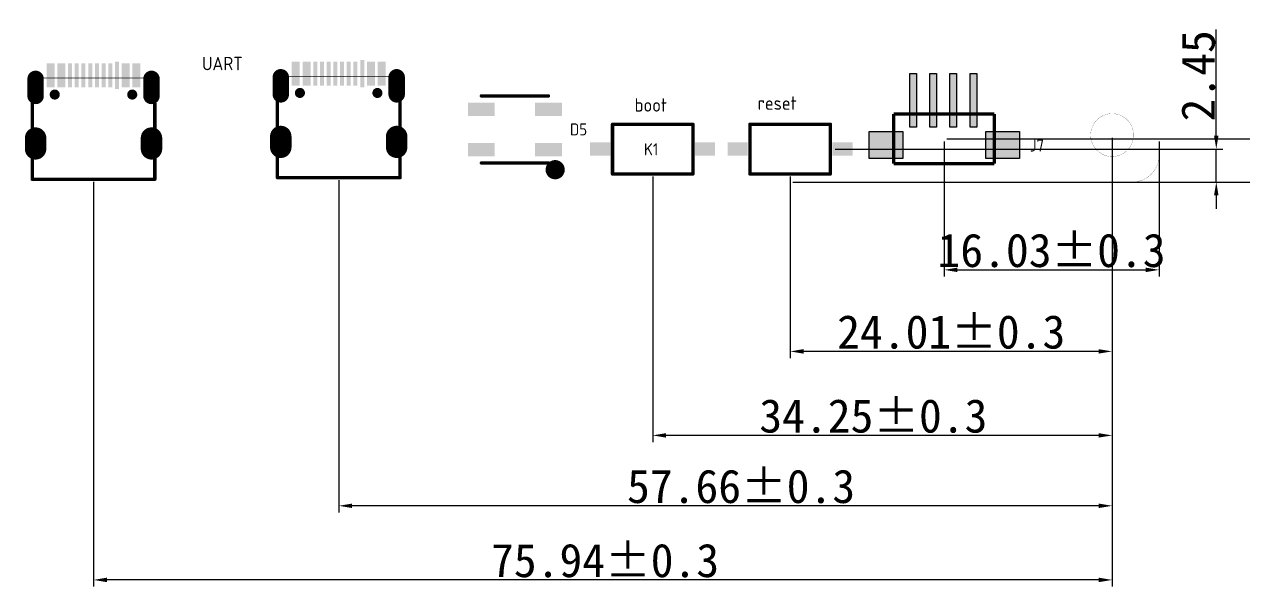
# Model space of a CAD drawing. Header units: millimetres. Extents: x 3623 to 5754, y 1306 to 2007.
# Drawn here: x 5597.7 to 5688.5, y 1767.6 to 1809.5 of the extents above; entities that cross this region are included whole.
import ezdxf

# ---------------------------------------------------------------- set-up
doc = ezdxf.new("R2010")
doc.units = ezdxf.units.MM
doc.header["$LTSCALE"] = 0.1
for name, color, linetype in [('dwg', 7, 'Continuous'), ('KEEPOUTLAYER', 6, 'Continuous'), ('MECHANICAL15', 56, 'Continuous'), ('MECHANICAL6', 56, 'Continuous'), ('MULTILAYER', 9, 'Continuous'), ('TOPOVERLAY', 2, 'Continuous'), ('TOPPASTE', 8, 'Continuous')]:
    doc.layers.add(name, color=color, linetype=linetype)
doc.styles.get("Standard").update_dxf_attribs({"font": 'isocp2.shx', "bigfont": 'AllInOneBig.shx'})
doc.styles.add('VIEW 2.5', font='', dxfattribs={"height": 2.5})
doc.styles.get('VIEW 2.5').set_extended_font_data('SimSun')
doc.dimstyles.new('VIEW 2.5', dxfattribs={"dimtxt": 1, "dimasz": 1, "dimexe": 0.5, "dimexo": 0.2, "dimgap": 0.09, "dimtad": 1, "dimzin": 0, "dimdsep": 46, "dimtxsty": 'VIEW 2.5', "dimcen": 0.09, "dimclrd": 256, "dimclre": 256, "dimclrt": 256, "dimadec": 0, "dimazin": 0, "dimtp": 0.01, "dimtm": 0.01, "dimtfac": 0.6, "dimtmove": 0, "dimatfit": 0, "dimfxl": 1, "dimtolj": 1, "dimtzin": 0, "dimarcsym": 0})

# ---------------------------------------------------------------- blocks, each defined once
blk = doc.blocks.new('5050_28')
at = {"layer": 'TOPOVERLAY'}
for points, const_width in [([(-0.282128, 5.491419, 1), (-0.712429, 5.491419, 1)], 1.000001), ([(-0.962429, 5.491419, 1), (-0.46243, 5.491419, 1)], 0.499999), ([(-0.532127, 5.491419, 1), (-0.032128, 5.491419, 1)], 0.499999), ([(-0.06078, 4.991423, 1), (0.06622, 4.991423, 1)], 0.127), ([(0.939221, 4.991425, 1), (1.066221, 4.991425, 1)], 0.127), ([(0.939221, 4.99142, 1), (1.066221, 4.99142, 1)], 0.127), ([(4.939226, 4.99142, 1), (5.066226, 4.99142, 1)], 0.127), ([(-0.06078, -0.00858, 1), (0.06622, -0.00858, 1)], 0.127), ([(4.93922, -0.00858, 1), (5.066221, -0.00858, 1)], 0.127)]:
    blk.add_lwpolyline(points, format="xyb", close=True, dxfattribs=dict(at, const_width=const_width))
at = {"layer": 'TOPOVERLAY', "const_width": 0.254}
for points in [[(5.002726, 4.99142), (0.00272, 4.991423)], [(1.002721, 4.991425), (1.002721, 4.99142)], [(5.00272, -0.00858), (0.00272, -0.00858)]]:
    blk.add_lwpolyline(points, dxfattribs=at)
at = {"layer": 'TOPPASTE'}
for points in [[(-0.99728, 3.49142), (1.002721, 3.49142), (-0.99728, 4.491418), (1.002721, 4.491418)], [(6.002721, 4.491419), (4.00272, 4.491418), (6.002721, 3.491421), (4.00272, 3.491421)], [(-0.99728, 0.491421), (1.002721, 0.491421), (-0.99728, 1.491419), (1.002721, 1.491419)], [(6.002721, 1.491419), (4.00272, 1.491419), (6.002721, 0.491421), (4.00272, 0.491421)]]:
    blk.add_solid(points, dxfattribs=at)
blk = doc.blocks.new('KEY_39')
at = {"layer": 'TOPOVERLAY', "const_width": 0.254}
for points in [[(-0.004308, 3.688964), (5.995703, 3.688964)], [(-0.004308, -0.011036), (-0.004308, 3.688964)], [(5.995698, -0.011036), (5.995703, 3.688964)], [(-0.004308, -0.011036), (5.995698, -0.011036)]]:
    blk.add_lwpolyline(points, dxfattribs=at)
at = {"layer": 'TOPOVERLAY', "const_width": 0.127}
for points in [[(-0.067808, 3.688964, 1), (0.059192, 3.688964, 1)], [(-0.067808, 3.688964, 1), (0.059192, 3.688964, 1)], [(5.932203, 3.688964, 1), (6.059203, 3.688964, 1)], [(5.932203, 3.688964, 1), (6.059203, 3.688964, 1)], [(-0.067808, -0.011036, 1), (0.059192, -0.011036, 1)], [(-0.067808, -0.011036, 1), (0.059192, -0.011036, 1)], [(5.932198, -0.011036, 1), (6.059198, -0.011036, 1)], [(5.932198, -0.011036, 1), (6.059198, -0.011036, 1)]]:
    blk.add_lwpolyline(points, format="xyb", close=True, dxfattribs=at)
at = {"layer": 'TOPPASTE'}
for points in [[(-0.174302, 2.338956), (-1.674299, 2.338956), (-0.174302, 1.338958), (-1.674299, 1.338958)], [(7.64969, 2.338956), (6.149693, 2.338956), (7.64969, 1.338958), (6.149693, 1.338958)]]:
    blk.add_solid(points, dxfattribs=at)
blk = doc.blocks.new('KEY_40')
at = {"layer": 'TOPOVERLAY', "const_width": 0.254}
for points in [[(-0.004308, 3.688964), (5.995703, 3.688964)], [(-0.004308, -0.011036), (-0.004308, 3.688964)], [(5.995698, -0.011036), (5.995703, 3.688964)], [(-0.004308, -0.011036), (5.995698, -0.011036)]]:
    blk.add_lwpolyline(points, dxfattribs=at)
at = {"layer": 'TOPOVERLAY', "const_width": 0.127}
for points in [[(-0.067808, 3.688964, 1), (0.059192, 3.688964, 1)], [(-0.067808, 3.688964, 1), (0.059192, 3.688964, 1)], [(5.932203, 3.688964, 1), (6.059203, 3.688964, 1)], [(5.932203, 3.688964, 1), (6.059203, 3.688964, 1)], [(-0.067808, -0.011036, 1), (0.059192, -0.011036, 1)], [(-0.067808, -0.011036, 1), (0.059192, -0.011036, 1)], [(5.932198, -0.011036, 1), (6.059198, -0.011036, 1)], [(5.932198, -0.011036, 1), (6.059198, -0.011036, 1)]]:
    blk.add_lwpolyline(points, format="xyb", close=True, dxfattribs=at)
at = {"layer": 'TOPPASTE'}
for points in [[(-0.174302, 2.338956), (-1.674299, 2.338956), (-0.174302, 1.338958), (-1.674299, 1.338958)], [(7.64969, 2.338956), (6.149693, 2.338956), (7.64969, 1.338958), (6.149693, 1.338958)]]:
    blk.add_solid(points, dxfattribs=at)
blk = doc.blocks.new('USB_C_SMD_KH_TYPE_C_16P_78')
at = {"layer": 'MECHANICAL15', "const_width": 0.0508}
for points in [[(-4.47455, 2.478933), (4.465437, 2.478933)], [(-4.47455, -5.071064), (-4.47455, 2.478933)], [(4.465437, -5.071064), (4.465437, 2.478933)], [(-4.47455, -5.071064), (4.465437, -5.071064)]]:
    blk.add_lwpolyline(points, dxfattribs=at)
at = {"layer": 'MECHANICAL15', "const_width": 0.0254}
for points in [[(-4.48725, 2.478933, 1), (-4.46185, 2.478933, 1)], [(-4.48725, 2.478933, 1), (-4.46185, 2.478933, 1)], [(4.452737, 2.478933, 1), (4.478137, 2.478933, 1)], [(4.452737, 2.478933, 1), (4.478137, 2.478933, 1)], [(-4.48725, -5.071064, 1), (-4.46185, -5.071064, 1)], [(-4.48725, -5.071064, 1), (-4.46185, -5.071064, 1)], [(4.452737, -5.071064, 1), (4.478137, -5.071064, 1)], [(4.452737, -5.071064, 1), (4.478137, -5.071064, 1)]]:
    blk.add_lwpolyline(points, format="xyb", close=True, dxfattribs=at)
at = {"layer": 'MECHANICAL6'}
for points, const_width in [([(-2.769575, 1.243985, 1), (-3.019511, 1.243985, 1)], 0.250012), ([(-3.082013, 1.243985, 1), (-2.95701, 1.243985, 1)], 0.125006), ([(-2.832077, 1.243985, 1), (-2.707074, 1.243985, 1)], 0.125006), ([(3.010449, 1.243985, 1), (2.760513, 1.243985, 1)], 0.250012), ([(2.698011, 1.243985, 1), (2.823014, 1.243985, 1)], 0.125006), ([(2.947947, 1.243985, 1), (3.07295, 1.243985, 1)], 0.125006)]:
    blk.add_lwpolyline(points, format="xyb", close=True, dxfattribs=dict(at, const_width=const_width))
at = {"layer": 'MULTILAYER'}
for points, const_width in [([(-4.324589, 2.41155), (-4.324589, 1.136952)], 1.2254), ([(4.315579, 2.41155), (4.315579, 1.136952)], 1.2254), ([(-4.324591, -2.005924), (-4.324591, -2.805923)], 1.599999), ([(4.315579, -2.005924), (4.315579, -2.805923)], 1.599999)]:
    blk.add_lwpolyline(points, dxfattribs=dict(at, const_width=const_width))
for points, const_width in [([(-4.630938, 2.41155, 1), (-4.018239, 2.41155, 1)], 0.612699), ([(4.00923, 2.41155, 1), (4.621929, 2.41155, 1)], 0.612699), ([(-4.630938, 1.136952, 1), (-4.018239, 1.136952, 1)], 0.612699), ([(-3.084129, 1.243312, 1), (-2.709128, 1.243312, 1)], 0.375001), ([(2.692669, 1.240112, 1), (3.06767, 1.240112, 1)], 0.375001), ([(4.00923, 1.136952, 1), (4.621929, 1.136952, 1)], 0.612699), ([(-4.72459, -2.005924, 1), (-3.924592, -2.005924, 1)], 0.799998), ([(3.91558, -2.005924, 1), (4.715579, -2.005924, 1)], 0.799998), ([(-4.72459, -2.805923, 1), (-3.924592, -2.805923, 1)], 0.799998), ([(3.91558, -2.805923, 1), (4.715579, -2.805923, 1)], 0.799998)]:
    blk.add_lwpolyline(points, format="xyb", close=True, dxfattribs=dict(at, const_width=const_width))
at = {"layer": 'TOPOVERLAY', "const_width": 0.254}
for points in [[(-4.576557, -1.314176), (-4.576557, 0.582112)], [(4.567443, -1.314176), (4.567443, 0.582112)], [(-4.576557, -5.071039), (-4.576557, -3.497966)], [(4.567443, -5.071039), (4.567443, -3.497966)], [(-4.576557, -5.071039), (4.567443, -5.071039)]]:
    blk.add_lwpolyline(points, dxfattribs=at)
at = {"layer": 'TOPOVERLAY', "const_width": 0.127}
for points in [[(-4.640057, 0.582112, 1), (-4.513057, 0.582112, 1)], [(4.503943, 0.582112, 1), (4.630943, 0.582112, 1)], [(-4.640057, -1.314176, 1), (-4.513057, -1.314176, 1)], [(4.503943, -1.314176, 1), (4.630943, -1.314176, 1)], [(-4.640057, -3.497966, 1), (-4.513057, -3.497966, 1)], [(4.503943, -3.497966, 1), (4.630943, -3.497966, 1)], [(-4.640057, -5.071039, 1), (-4.513057, -5.071039, 1)], [(-4.640057, -5.071039, 1), (-4.513057, -5.071039, 1)], [(4.503943, -5.071039, 1), (4.630943, -5.071039, 1)], [(4.503943, -5.071039, 1), (4.630943, -5.071039, 1)]]:
    blk.add_lwpolyline(points, format="xyb", close=True, dxfattribs=at)
at = {"layer": 'TOPPASTE'}
for points in [[(1.595529, 1.655768), (1.895528, 1.655768), (1.595529, 3.692365), (1.895528, 3.692365)], [(-3.504542, 1.774068), (-3.204543, 1.774068), (-3.504542, 3.574064), (-3.204543, 3.574064)], [(-3.204561, 1.774068), (-2.904561, 1.774068), (-3.204561, 3.574064), (-2.904561, 3.574064)], [(-2.704442, 1.774068), (-2.404443, 1.774068), (-2.704442, 3.574064), (-2.404443, 3.574064)], [(-2.404463, 1.774068), (-2.104464, 1.774068), (-2.404463, 3.574064), (-2.104464, 3.574064)], [(-1.904591, 1.774068), (-1.604592, 1.774068), (-1.904591, 3.574064), (-1.604592, 3.574064)], [(-1.404465, 1.774068), (-1.104466, 1.774068), (-1.404465, 3.574064), (-1.104466, 3.574064)], [(-0.90458, 1.774071), (-0.604581, 1.774071), (-0.90458, 3.574067), (-0.604581, 3.574067)], [(-0.40448, 1.774071), (-0.10448, 1.774071), (-0.40448, 3.574067), (-0.10448, 3.574067)], [(0.095418, 1.774071), (0.395417, 1.774071), (0.095418, 3.574067), (0.395417, 3.574067)], [(0.595518, 1.774071), (0.895518, 1.774071), (0.595518, 3.574067), (0.895518, 3.574067)], [(1.095149, 1.774068), (1.395148, 1.774068), (1.095149, 3.574064), (1.395148, 3.574064)], [(2.095398, 1.774068), (2.395398, 1.774068), (2.095398, 3.574064), (2.395398, 3.574064)], [(2.395629, 1.774068), (2.695628, 1.774068), (2.395629, 3.574064), (2.695628, 3.574064)], [(2.895501, 1.774068), (3.1955, 1.774068), (2.895501, 3.574064), (3.1955, 3.574064)], [(3.195475, 1.774068), (3.495474, 1.774068), (3.195475, 3.574064), (3.495474, 3.574064)]]:
    blk.add_solid(points, dxfattribs=at)
blk = doc.blocks.new('USB_C_SMD_KH_TYPE_C_16P_79')
at = {"layer": 'MECHANICAL15', "const_width": 0.0508}
for points in [[(-4.47455, -5.071064), (-4.47455, 2.478933)], [(-4.47455, 2.478933), (4.465437, 2.478933)], [(4.465437, -5.071064), (4.465437, 2.478933)], [(-4.47455, -5.071064), (4.465437, -5.071064)]]:
    blk.add_lwpolyline(points, dxfattribs=at)
at = {"layer": 'MECHANICAL15', "const_width": 0.0254}
for points in [[(-4.48725, 2.478933, 1), (-4.46185, 2.478933, 1)], [(-4.48725, 2.478933, 1), (-4.46185, 2.478933, 1)], [(4.452737, 2.478933, 1), (4.478137, 2.478933, 1)], [(4.452737, 2.478933, 1), (4.478137, 2.478933, 1)], [(-4.48725, -5.071064, 1), (-4.46185, -5.071064, 1)], [(-4.48725, -5.071064, 1), (-4.46185, -5.071064, 1)], [(4.452737, -5.071064, 1), (4.478137, -5.071064, 1)], [(4.452737, -5.071064, 1), (4.478137, -5.071064, 1)]]:
    blk.add_lwpolyline(points, format="xyb", close=True, dxfattribs=at)
at = {"layer": 'MECHANICAL6'}
for points, const_width in [([(-2.769575, 1.243985, 1), (-3.019511, 1.243985, 1)], 0.250012), ([(-3.082013, 1.243985, 1), (-2.95701, 1.243985, 1)], 0.125006), ([(-2.832077, 1.243985, 1), (-2.707074, 1.243985, 1)], 0.125006), ([(3.010449, 1.243985, 1), (2.760513, 1.243985, 1)], 0.250012), ([(2.698011, 1.243985, 1), (2.823014, 1.243985, 1)], 0.125006), ([(2.947947, 1.243985, 1), (3.07295, 1.243985, 1)], 0.125006)]:
    blk.add_lwpolyline(points, format="xyb", close=True, dxfattribs=dict(at, const_width=const_width))
at = {"layer": 'MULTILAYER'}
for points, const_width in [([(-4.324589, 2.41155), (-4.324589, 1.136952)], 1.2254), ([(4.315579, 2.41155), (4.315579, 1.136952)], 1.2254), ([(-4.324591, -2.005924), (-4.324591, -2.805923)], 1.599999), ([(4.315579, -2.005924), (4.315579, -2.805923)], 1.599999)]:
    blk.add_lwpolyline(points, dxfattribs=dict(at, const_width=const_width))
for points, const_width in [([(-4.630938, 2.41155, 1), (-4.018239, 2.41155, 1)], 0.612699), ([(4.00923, 2.41155, 1), (4.621929, 2.41155, 1)], 0.612699), ([(-4.630938, 1.136952, 1), (-4.018239, 1.136952, 1)], 0.612699), ([(-3.084129, 1.243312, 1), (-2.709128, 1.243312, 1)], 0.375001), ([(2.692669, 1.240112, 1), (3.06767, 1.240112, 1)], 0.375001), ([(4.00923, 1.136952, 1), (4.621929, 1.136952, 1)], 0.612699), ([(-4.72459, -2.005924, 1), (-3.924592, -2.005924, 1)], 0.799998), ([(3.91558, -2.005924, 1), (4.715579, -2.005924, 1)], 0.799998), ([(-4.72459, -2.805923, 1), (-3.924592, -2.805923, 1)], 0.799998), ([(3.91558, -2.805923, 1), (4.715579, -2.805923, 1)], 0.799998)]:
    blk.add_lwpolyline(points, format="xyb", close=True, dxfattribs=dict(at, const_width=const_width))
at = {"layer": 'TOPOVERLAY', "const_width": 0.254}
for points in [[(-4.576557, -1.314176), (-4.576557, 0.582112)], [(4.567443, -1.314176), (4.567443, 0.582112)], [(-4.576557, -5.071039), (-4.576557, -3.497966)], [(4.567443, -5.071039), (4.567443, -3.497966)], [(-4.576557, -5.071039), (4.567443, -5.071039)]]:
    blk.add_lwpolyline(points, dxfattribs=at)
at = {"layer": 'TOPOVERLAY', "const_width": 0.127}
for points in [[(-4.640057, 0.582112, 1), (-4.513057, 0.582112, 1)], [(4.503943, 0.582112, 1), (4.630943, 0.582112, 1)], [(-4.640057, -1.314176, 1), (-4.513057, -1.314176, 1)], [(4.503943, -1.314176, 1), (4.630943, -1.314176, 1)], [(-4.640057, -3.497966, 1), (-4.513057, -3.497966, 1)], [(4.503943, -3.497966, 1), (4.630943, -3.497966, 1)], [(-4.640057, -5.071039, 1), (-4.513057, -5.071039, 1)], [(-4.640057, -5.071039, 1), (-4.513057, -5.071039, 1)], [(4.503943, -5.071039, 1), (4.630943, -5.071039, 1)], [(4.503943, -5.071039, 1), (4.630943, -5.071039, 1)]]:
    blk.add_lwpolyline(points, format="xyb", close=True, dxfattribs=at)
at = {"layer": 'TOPPASTE'}
for points in [[(1.595529, 1.655768), (1.895528, 1.655768), (1.595529, 3.692365), (1.895528, 3.692365)], [(-3.504542, 1.774068), (-3.204543, 1.774068), (-3.504542, 3.574064), (-3.204543, 3.574064)], [(-3.204561, 1.774068), (-2.904561, 1.774068), (-3.204561, 3.574064), (-2.904561, 3.574064)], [(-2.704442, 1.774068), (-2.404443, 1.774068), (-2.704442, 3.574064), (-2.404443, 3.574064)], [(-2.404463, 1.774068), (-2.104464, 1.774068), (-2.404463, 3.574064), (-2.104464, 3.574064)], [(-1.904591, 1.774068), (-1.604592, 1.774068), (-1.904591, 3.574064), (-1.604592, 3.574064)], [(-1.404465, 1.774068), (-1.104466, 1.774068), (-1.404465, 3.574064), (-1.104466, 3.574064)], [(-0.90458, 1.774071), (-0.604581, 1.774071), (-0.90458, 3.574067), (-0.604581, 3.574067)], [(-0.40448, 1.774071), (-0.10448, 1.774071), (-0.40448, 3.574067), (-0.10448, 3.574067)], [(0.095418, 1.774071), (0.395417, 1.774071), (0.095418, 3.574067), (0.395417, 3.574067)], [(0.595518, 1.774071), (0.895518, 1.774071), (0.595518, 3.574067), (0.895518, 3.574067)], [(1.095149, 1.774068), (1.395148, 1.774068), (1.095149, 3.574064), (1.395148, 3.574064)], [(2.095398, 1.774068), (2.395398, 1.774068), (2.095398, 3.574064), (2.395398, 3.574064)], [(2.395629, 1.774068), (2.695628, 1.774068), (2.395629, 3.574064), (2.695628, 3.574064)], [(2.895501, 1.774068), (3.1955, 1.774068), (2.895501, 3.574064), (3.1955, 3.574064)], [(3.195475, 1.774068), (3.495474, 1.774068), (3.195475, 3.574064), (3.495474, 3.574064)]]:
    blk.add_solid(points, dxfattribs=at)
blk = doc.blocks.new('*D219')
at = {"layer": 'Defpoints', "color": 0, "ltscale": 100, "transparency": 16777216}
for p in [(5678.78, 1801.253), (5654.773, 1798.356), (5654.773, 1785.123)]:
    blk.add_point(p, dxfattribs=at)
at = {"layer": 'dwg', "lineweight": -2, "ltscale": 100, "transparency": 16777216}
for p, q in [((5678.78, 1801.053), (5678.78, 1784.623)), ((5654.773, 1798.156), (5654.773, 1784.623)), ((5677.78, 1785.123), (5655.773, 1785.123))]:
    blk.add_line(p, q, dxfattribs=at)
at = {"layer": 'dwg', "ltscale": 100, "transparency": 16777216}
for points in [[(5655.773, 1785.29), (5655.773, 1784.957), (5654.773, 1785.123)], [(5677.78, 1785.29), (5677.78, 1784.957), (5678.78, 1785.123)]]:
    blk.add_solid(points, dxfattribs=at)
at = {"layer": 'dwg', "ltscale": 100, "transparency": 16777216, "insert": (5666.785, 1786.561), "char_height": 2.5, "attachment_point": 5, "style": 'VIEW 2.5'}
blk.add_mtext('\\A1;24.01%%P0.3', dxfattribs=at)
blk = doc.blocks.new('*D211')
at = {"layer": 'Defpoints', "color": 0, "ltscale": 100, "transparency": 16777216}
for p in [(5678.78, 1801.253), (5644.527, 1798.356), (5644.527, 1778.859)]:
    blk.add_point(p, dxfattribs=at)
at = {"layer": 'dwg', "lineweight": -2, "ltscale": 100, "transparency": 16777216}
for p, q in [((5678.78, 1801.053), (5678.78, 1778.359)), ((5644.527, 1798.156), (5644.527, 1778.359)), ((5677.78, 1778.859), (5645.527, 1778.859))]:
    blk.add_line(p, q, dxfattribs=at)
at = {"layer": 'dwg', "ltscale": 100, "transparency": 16777216}
for points in [[(5645.527, 1779.026), (5645.527, 1778.693), (5644.527, 1778.859)], [(5677.78, 1779.026), (5677.78, 1778.693), (5678.78, 1778.859)]]:
    blk.add_solid(points, dxfattribs=at)
at = {"layer": 'dwg', "ltscale": 100, "transparency": 16777216, "insert": (5660.978, 1780.297), "char_height": 2.5, "attachment_point": 5, "style": 'VIEW 2.5'}
blk.add_mtext('\\A1;34.25%%P0.3', dxfattribs=at)
blk = doc.blocks.new('*D198')
at = {"layer": 'Defpoints', "color": 0, "ltscale": 100, "transparency": 16777216}
for p in [(5657.927, 1800.206), (5686.546, 1800.206), (5654.773, 1797.753)]:
    blk.add_point(p, dxfattribs=at)
at = {"layer": 'dwg', "lineweight": -2, "ltscale": 100, "transparency": 16777216}
for p, q in [((5686.546, 1801.206), (5686.546, 1809.132)), ((5658.127, 1800.206), (5687.046, 1800.206)), ((5686.546, 1797.753), (5686.546, 1800.206)), ((5654.973, 1797.753), (5687.046, 1797.753)), ((5686.546, 1796.753), (5686.546, 1795.753))]:
    blk.add_line(p, q, dxfattribs=at)
at = {"layer": 'dwg', "ltscale": 100, "transparency": 16777216}
for points in [[(5686.379, 1801.206), (5686.712, 1801.206), (5686.546, 1800.206)], [(5686.379, 1796.753), (5686.712, 1796.753), (5686.546, 1797.753)]]:
    blk.add_solid(points, dxfattribs=at)
at = {"layer": 'dwg', "ltscale": 100, "transparency": 16777216, "insert": (5685.206, 1805.669), "char_height": 2.5, "attachment_point": 5, "rotation": 90, "style": 'VIEW 2.5'}
blk.add_mtext('\\A1;2.45', dxfattribs=at)
blk = doc.blocks.new('*D212')
at = {"layer": 'Defpoints', "color": 0, "ltscale": 100, "transparency": 16777216}
for p in [(5678.78, 1801.253), (5621.115, 1798.081), (5621.115, 1773.609)]:
    blk.add_point(p, dxfattribs=at)
at = {"layer": 'dwg', "lineweight": -2, "ltscale": 100, "transparency": 16777216}
for p, q in [((5678.78, 1801.053), (5678.78, 1773.109)), ((5621.115, 1797.881), (5621.115, 1773.109)), ((5677.78, 1773.609), (5622.115, 1773.609))]:
    blk.add_line(p, q, dxfattribs=at)
at = {"layer": 'dwg', "ltscale": 100, "transparency": 16777216}
for points in [[(5622.115, 1773.775), (5622.115, 1773.442), (5621.115, 1773.609)], [(5677.78, 1773.775), (5677.78, 1773.442), (5678.78, 1773.609)]]:
    blk.add_solid(points, dxfattribs=at)
at = {"layer": 'dwg', "ltscale": 100, "transparency": 16777216, "insert": (5651.115, 1775.046), "char_height": 2.5, "attachment_point": 5, "style": 'VIEW 2.5'}
blk.add_mtext('\\A1;57.66%%P0.3', dxfattribs=at)
blk = doc.blocks.new('*D213')
at = {"layer": 'Defpoints', "color": 0, "ltscale": 100, "transparency": 16777216}
for p in [(5678.78, 1801.253), (5602.835, 1797.962), (5602.835, 1768.082)]:
    blk.add_point(p, dxfattribs=at)
at = {"layer": 'dwg', "lineweight": -2, "ltscale": 100, "transparency": 16777216}
for p, q in [((5678.78, 1801.053), (5678.78, 1767.582)), ((5602.835, 1797.762), (5602.835, 1767.582)), ((5677.78, 1768.082), (5603.835, 1768.082))]:
    blk.add_line(p, q, dxfattribs=at)
at = {"layer": 'dwg', "ltscale": 100, "transparency": 16777216}
for points in [[(5603.835, 1768.248), (5603.835, 1767.915), (5602.835, 1768.082)], [(5677.78, 1768.248), (5677.78, 1767.915), (5678.78, 1768.082)]]:
    blk.add_solid(points, dxfattribs=at)
at = {"layer": 'dwg', "ltscale": 100, "transparency": 16777216, "insert": (5640.975, 1769.519), "char_height": 2.5, "attachment_point": 5, "style": 'VIEW 2.5'}
blk.add_mtext('\\A1;75.94%%P0.3', dxfattribs=at)
blk = doc.blocks.new('*D237')
at = {"layer": 'Defpoints', "color": 0, "ltscale": 100, "transparency": 16777216}
for p in [(5666.248, 1800.971), (5666.248, 1797.753), (5696.153, 1797.753)]:
    blk.add_point(p, dxfattribs=at)
at = {"layer": 'dwg', "lineweight": -2, "ltscale": 100, "transparency": 16777216}
for p, q in [((5696.153, 1801.971), (5696.153, 1802.971)), ((5666.448, 1800.971), (5696.653, 1800.971)), ((5696.153, 1800.971), (5696.153, 1797.753)), ((5666.448, 1797.753), (5696.653, 1797.753)), ((5696.153, 1796.753), (5696.153, 1788.855))]:
    blk.add_line(p, q, dxfattribs=at)
at = {"layer": 'dwg', "ltscale": 100, "transparency": 16777216}
for points in [[(5695.986, 1801.971), (5696.319, 1801.971), (5696.153, 1800.971)], [(5695.986, 1796.753), (5696.319, 1796.753), (5696.153, 1797.753)]]:
    blk.add_solid(points, dxfattribs=at)
at = {"layer": 'dwg', "ltscale": 100, "transparency": 16777216, "insert": (5694.813, 1792.304), "char_height": 2.5, "attachment_point": 5, "rotation": 90, "style": 'VIEW 2.5'}
blk.add_mtext('\\A1;3.22', dxfattribs=at)
blk = doc.blocks.new('*D238')
at = {"layer": 'Defpoints', "color": 0, "ltscale": 100, "transparency": 16777216}
for p in [(5666.248, 1800.971), (5682.279, 1800.971), (5682.279, 1791.203)]:
    blk.add_point(p, dxfattribs=at)
at = {"layer": 'dwg', "lineweight": -2, "ltscale": 100, "transparency": 16777216}
for p, q in [((5666.248, 1800.771), (5666.248, 1790.703)), ((5682.279, 1800.771), (5682.279, 1790.703)), ((5667.248, 1791.203), (5681.279, 1791.203))]:
    blk.add_line(p, q, dxfattribs=at)
at = {"layer": 'dwg', "ltscale": 100, "transparency": 16777216}
for points in [[(5667.248, 1791.37), (5667.248, 1791.036), (5666.248, 1791.203)], [(5681.279, 1791.37), (5681.279, 1791.036), (5682.279, 1791.203)]]:
    blk.add_solid(points, dxfattribs=at)
at = {"layer": 'dwg', "ltscale": 100, "transparency": 16777216, "insert": (5674.264, 1792.641), "char_height": 2.5, "attachment_point": 5, "style": 'VIEW 2.5'}
blk.add_mtext('\\A1;16.03%%P0.3', dxfattribs=at)

msp = doc.modelspace()

# ---------------------------------------------------------------- hatches: boundary and pattern name
at = {"layer": 'TOPPASTE'}
for points in [[(5663.688, 1805.853), (5664.188, 1805.853), (5664.188, 1801.853), (5663.688, 1801.853)], [(5665.188, 1805.853), (5665.688, 1805.853), (5665.688, 1801.853), (5665.188, 1801.853)], [(5666.688, 1805.853), (5667.188, 1805.853), (5667.188, 1801.853), (5666.688, 1801.853)], [(5668.188, 1805.853), (5668.688, 1805.853), (5668.688, 1801.853), (5668.188, 1801.853)], [(5660.666, 1801.511), (5663.166, 1801.511), (5663.166, 1799.511), (5660.666, 1799.511)], [(5669.37, 1801.511), (5671.87, 1801.511), (5671.87, 1799.511), (5669.37, 1799.511)]]:
    msp.add_hatch(color=256, dxfattribs=at).paths.add_polyline_path(points)

# ---------------------------------------------------------------- linework, layer by layer
at = {"layer": 'KEEPOUTLAYER', "const_width": 0.0127}
for points in [[(5682.279, 1799.753), (5682.279, 1871.005)], [(5597.632, 1797.753), (5680.28, 1797.753)]]:
    msp.add_lwpolyline(points, dxfattribs=at)
at = {"layer": 'KEEPOUTLAYER'}
for points, const_width in [([(5680.38, 1801.253, 1), (5677.18, 1801.253, 1)], 0.0127), ([(5677.176, 1801.253, 1), (5677.183, 1801.253, 1)], 0.00635), ([(5680.376, 1801.253, 1), (5680.383, 1801.253, 1)], 0.00635), ([(5682.276, 1799.753, 1), (5682.283, 1799.753, 1)], 0.00635), ([(5682.276, 1799.753, 1), (5682.283, 1799.753, 1)], 0.00635), ([(5680.276, 1797.753, 1), (5680.283, 1797.753, 1)], 0.00635), ([(5680.276, 1797.753, 1), (5680.283, 1797.753, 1)], 0.00635)]:
    msp.add_lwpolyline(points, format="xyb", close=True, dxfattribs=dict(at, const_width=const_width))
at = {"layer": 'KEEPOUTLAYER', "const_width": 0.0127}
msp.add_lwpolyline([(5682.279, 1799.753, -0.414214), (5680.28, 1797.753)], format="xyb", dxfattribs=at)
at = {"layer": 'TOPOVERLAY', "const_width": 0.254}
for points in [[(5662.498, 1802.821), (5669.998, 1802.821)], [(5662.498, 1799.121), (5662.498, 1802.821)], [(5662.498, 1802.821), (5669.998, 1802.821)], [(5662.498, 1799.121), (5662.498, 1802.821)], [(5669.998, 1799.121), (5669.998, 1802.821)], [(5669.998, 1799.121), (5669.998, 1802.821)], [(5662.498, 1799.121), (5669.998, 1799.121)], [(5662.498, 1799.121), (5669.998, 1799.121)]]:
    msp.add_lwpolyline(points, dxfattribs=at)
at = {"layer": 'TOPPASTE'}
for points in [[(5663.688, 1805.853), (5664.188, 1805.853), (5664.188, 1801.853), (5663.688, 1801.853)], [(5665.188, 1805.853), (5665.688, 1805.853), (5665.688, 1801.853), (5665.188, 1801.853)], [(5666.688, 1805.853), (5667.188, 1805.853), (5667.188, 1801.853), (5666.688, 1801.853)], [(5668.188, 1805.853), (5668.688, 1805.853), (5668.688, 1801.853), (5668.188, 1801.853)], [(5660.666, 1801.511), (5663.166, 1801.511), (5663.166, 1799.511), (5660.666, 1799.511)], [(5669.37, 1801.511), (5671.87, 1801.511), (5671.87, 1799.511), (5669.37, 1799.511)]]:
    msp.add_lwpolyline(points, close=True, dxfattribs=at)

# ---------------------------------------------------------------- block references
for name, p in [('USB_C_SMD_KH_TYPE_C_16P_79', (5602.839, 1803.033)), ('USB_C_SMD_KH_TYPE_C_16P_78', (5621.12, 1803.152)), ('KEY_39', (5641.531, 1798.367)), ('KEY_40', (5651.778, 1798.367))]:
    msp.add_blockref(name, p)
at = {"rotation": 180}
msp.add_blockref('5050_28', (5636.756, 1804.163), dxfattribs=at)

# ---------------------------------------------------------------- texts
at = {"layer": 'TOPOVERLAY'}
for s, height, p in [('UART', 1, (5610.928, 1806.088)), ('boot', 1, (5643.177, 1803)), ('reset', 1, (5652.355, 1803.137)), ('D5', 0.9, (5638.356, 1801.227)), ('K1', 0.9, (5643.873, 1799.744)), ('J7', 0.9, (5672.649, 1800.026))]:
    msp.add_text(s, height=height, dxfattribs=at).set_placement(p)

# ---------------------------------------------------------------- dimensions: what is measured, and where the dimension line sits
at = {"layer": 'dwg', "color": 0, "ltscale": 100}
dim = msp.add_linear_dim(base=(5686.546, 1800.206), p1=(5654.773, 1797.753), p2=(5657.927, 1800.206), angle=90, dimstyle='VIEW 2.5', override={"dimfxl": 0.5, "dimarcsym": 1}, dxfattribs=at)
dim.commit()
dim.dimension.update_dxf_attribs({"geometry": '*D198', "text_midpoint": (5686.546, 1805.669), "dimtype": 160})
dim = msp.add_linear_dim(base=(5696.153, 1797.753), p1=(5666.248, 1800.971), p2=(5666.248, 1797.753), angle=90, dimstyle='VIEW 2.5', override={"dimfxl": 0.5, "dimarcsym": 1}, dxfattribs=at)
dim.commit()
dim.dimension.update_dxf_attribs({"geometry": '*D237', "text_midpoint": (5694.813, 1792.304)})
for base, p1, p2, picture, middle in [((5602.8347, 1768.0817), (5678.7795, 1801.2534), (5602.8347, 1797.9618), '*D213', (5640.9753, 1768.0817)), ((5621.1152, 1773.6087), (5678.7795, 1801.2534), (5621.1152, 1798.0812), '*D212', (5651.115, 1773.6087)), ((5644.527, 1778.859), (5678.78, 1801.253), (5644.527, 1798.356), '*D211', (5660.978, 1778.859)), ((5654.773, 1785.123), (5678.78, 1801.253), (5654.773, 1798.356), '*D219', (5666.785, 1785.123)), ((5682.279, 1791.203), (5666.248, 1800.971), (5682.279, 1800.971), '*D238', (5674.264, 1791.203))]:
    dim = msp.add_linear_dim(base=base, p1=p1, p2=p2, text='<>%%P0.3', dimstyle='VIEW 2.5', override={"dimfxl": 0.5, "dimarcsym": 1}, dxfattribs=at)
    dim.commit()
    dim.dimension.update_dxf_attribs({"geometry": picture, "text_midpoint": middle, "dimtype": 160})

doc.saveas('drawing.dxf')
